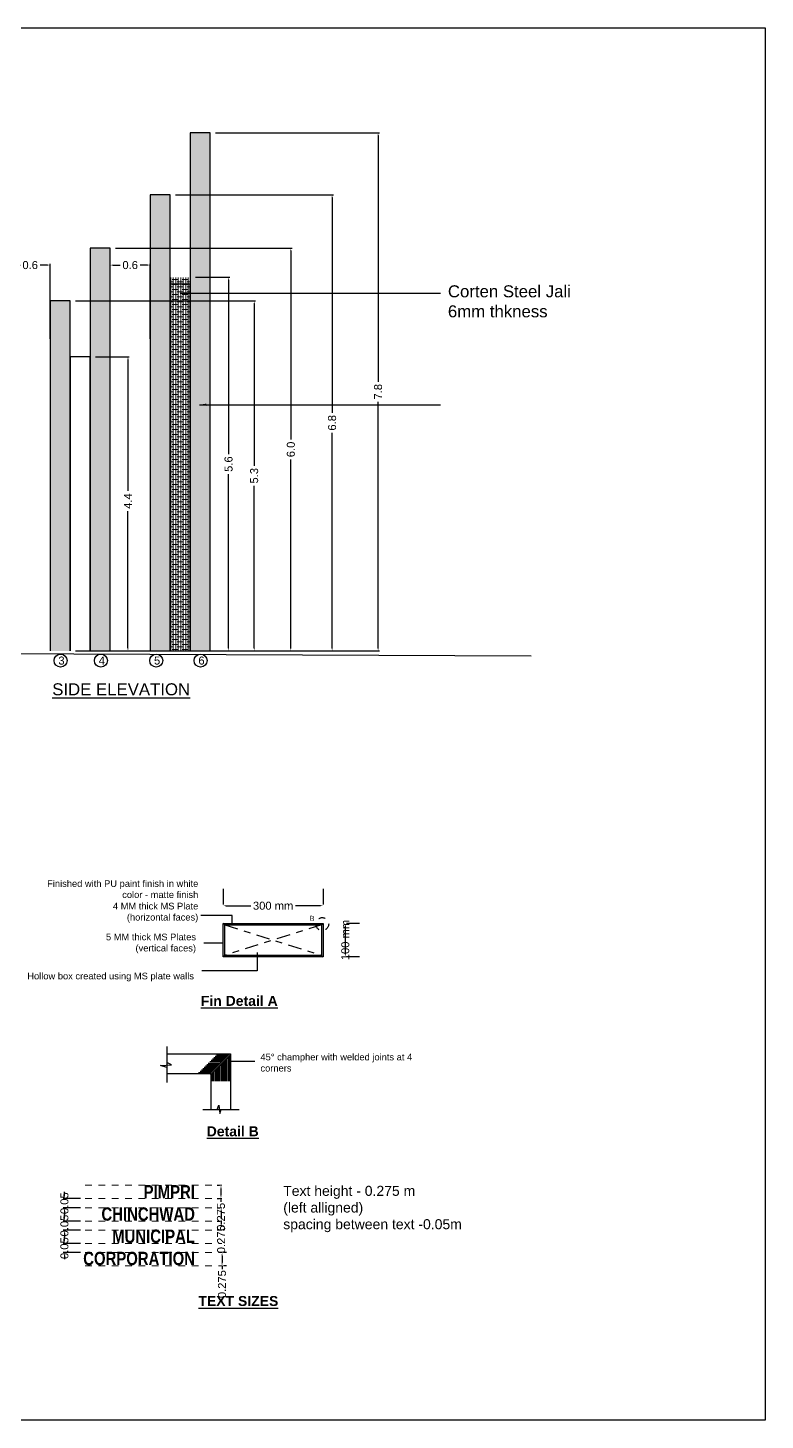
# Model space of a CAD drawing. Header units: metres. Extents: x 6 to 601, y -20 to 118.
# Drawn here: x 66.44 to 77.5, y 3.18 to 24.06 of the extents above; entities that cross this region are included whole.
import ezdxf

# ---------------------------------------------------------------- set-up
doc = ezdxf.new("R2010")
doc.units = ezdxf.units.M
doc.header["$MEASUREMENT"] = 0
for name, pattern in [('ACAD_ISO02W100', [15, 12, -3]), ('DASHDOT', [1, 0.5, -0.25, 0, -0.25]), ('DASHED', [0.75, 0.5, -0.25]), ('DASHED2', [0.375, 0.25, -0.125])]:
    doc.linetypes.add(name, pattern=pattern)
doc.layers.add('grid', color=8, linetype='ACAD_ISO02W100', lineweight=0)
doc.layers.add('PDA_Tactile band', color=250, linetype='Continuous', lineweight=30)
doc.layers.add('HATCH', color=8, linetype='Continuous')
doc.layers.add('ProfileEdges', color=7, linetype='Continuous')
doc.styles.add('AR', font='arial.ttf')
doc.styles.add('ARIAL', font='arialbd.ttf', dxfattribs={"width": 0.8})
doc.styles.add('PDF Arial', font='arial.ttf')
doc.styles.get("Standard").update_dxf_attribs({"font": 'arial.ttf'})
doc.dimstyles.get("Standard").update_dxf_attribs({"dimtxt": 0.18, "dimasz": 0.18, "dimexe": 0.18, "dimexo": 0.0625, "dimgap": 0.09, "dimtad": 0, "dimdec": 4, "dimzin": 0, "dimdsep": 46, "dimtxsty": 'Standard', "dimcen": 0.09, "dimadec": 0, "dimazin": 0, "dimtfac": 1, "dimtdec": 4, "dimtofl": 0, "dimtmove": 0, "dimatfit": 3, "dimfxl": 1, "dimtolj": 1, "dimtzin": 0, "dimarcsym": 0})

# ---------------------------------------------------------------- blocks, each defined once
blk = doc.blocks.new('*D99')
at = {"color": 0, "lineweight": -2, "transparency": 16777216}
for p, q in [((69.369, 11.15), (69.369, 10.918)), ((70.869, 11.15), (70.869, 10.918)), ((69.409, 10.898), (69.785, 10.898)), ((70.829, 10.898), (70.453, 10.898))]:
    blk.add_line(p, q, dxfattribs=at)
at = {"color": 0, "transparency": 16777216}
for points in [[(69.409, 10.905), (69.409, 10.891), (69.369, 10.898)], [(70.829, 10.905), (70.829, 10.891), (70.869, 10.898)]]:
    blk.add_solid(points, dxfattribs=at)
at = {"layer": 'Defpoints', "color": 0, "transparency": 16777216}
for p in [(70.869, 10.898), (69.369, 10.65), (70.869, 10.65)]:
    blk.add_point(p, dxfattribs=at)
at = {"color": 0, "transparency": 16777216, "insert": (70.119, 10.898), "char_height": 0.12, "attachment_point": 5}
blk.add_mtext('\\A1;300 mm', dxfattribs=at)
blk = doc.blocks.new('*D100')
at = {"color": 0, "lineweight": -2, "transparency": 16777216}
for p, q in [((71.202, 10.594), (71.202, 10.174)), ((71.417, 10.634), (71.222, 10.634)), ((71.417, 10.134), (71.222, 10.134))]:
    blk.add_line(p, q, dxfattribs=at)
at = {"color": 0, "transparency": 16777216}
for points in [[(71.196, 10.594), (71.209, 10.594), (71.202, 10.634)], [(71.196, 10.174), (71.209, 10.174), (71.202, 10.134)]]:
    blk.add_solid(points, dxfattribs=at)
at = {"layer": 'Defpoints', "color": 0, "transparency": 16777216}
for p in [(70.917, 10.634), (70.917, 10.134), (71.202, 10.134)]:
    blk.add_point(p, dxfattribs=at)
at = {"color": 0, "transparency": 16777216, "insert": (71.202, 10.384), "char_height": 0.12, "attachment_point": 5, "rotation": 90}
blk.add_mtext('\\A1;100 mm', dxfattribs=at)
blk = doc.blocks.new('*D116')
at = {"color": 0, "lineweight": -2, "transparency": 16777216}
for p, q in [((69.278, 6.706), (69.317, 6.706)), ((69.278, 6.506), (69.317, 6.506)), ((69.337, 6.656), (69.337, 6.556)), ((69.337, 6.506), (69.337, 6.456))]:
    blk.add_line(p, q, dxfattribs=at)
at = {"color": 0, "transparency": 16777216}
for points in [[(69.329, 6.656), (69.345, 6.656), (69.337, 6.706)], [(69.329, 6.556), (69.345, 6.556), (69.337, 6.506)]]:
    blk.add_solid(points, dxfattribs=at)
at = {"layer": 'Defpoints', "color": 0, "transparency": 16777216}
for p in [(69.348, 6.706), (69.337, 6.506), (69.348, 6.506)]:
    blk.add_point(p, dxfattribs=at)
at = {"color": 0, "transparency": 16777216, "insert": (69.337, 6.233), "char_height": 0.12, "attachment_point": 5, "rotation": 90}
blk.add_mtext('\\A1;0.275', dxfattribs=at)
blk = doc.blocks.new('*D117')
at = {"color": 0, "lineweight": -2, "transparency": 16777216}
for p, q in [((69.278, 6.37), (69.32, 6.37)), ((69.34, 6.32), (69.34, 6.22)), ((69.278, 6.17), (69.32, 6.17)), ((69.34, 6.17), (69.34, 6.12))]:
    blk.add_line(p, q, dxfattribs=at)
at = {"color": 0, "transparency": 16777216}
for points in [[(69.331, 6.32), (69.348, 6.32), (69.34, 6.37)], [(69.331, 6.22), (69.348, 6.22), (69.34, 6.17)]]:
    blk.add_solid(points, dxfattribs=at)
at = {"layer": 'Defpoints', "color": 0, "transparency": 16777216}
for p in [(69.348, 6.37), (69.34, 6.17), (69.348, 6.17)]:
    blk.add_point(p, dxfattribs=at)
at = {"color": 0, "transparency": 16777216, "insert": (69.34, 5.897), "char_height": 0.12, "attachment_point": 5, "rotation": 90}
blk.add_mtext('\\A1;0.275', dxfattribs=at)
blk = doc.blocks.new('*D118')
at = {"color": 0, "lineweight": -2, "transparency": 16777216}
for p, q in [((69.353, 5.646), (69.353, 5.546)), ((69.418, 5.696), (69.373, 5.696)), ((69.353, 5.496), (69.353, 5.446)), ((69.418, 5.496), (69.373, 5.496))]:
    blk.add_line(p, q, dxfattribs=at)
at = {"color": 0, "transparency": 16777216}
for points in [[(69.345, 5.646), (69.362, 5.646), (69.353, 5.696)], [(69.345, 5.546), (69.362, 5.546), (69.353, 5.496)]]:
    blk.add_solid(points, dxfattribs=at)
at = {"layer": 'Defpoints', "color": 0, "transparency": 16777216}
for p in [(69.348, 5.696), (69.348, 5.496), (69.353, 5.496)]:
    blk.add_point(p, dxfattribs=at)
at = {"color": 0, "transparency": 16777216, "insert": (69.353, 5.224), "char_height": 0.12, "attachment_point": 5, "rotation": 90}
blk.add_mtext('\\A1;0.275', dxfattribs=at)
blk = doc.blocks.new('*D119')
at = {"color": 0, "lineweight": -2, "transparency": 16777216}
for p, q in [((67.228, 6.506), (66.969, 6.506)), ((66.989, 6.556), (66.989, 6.606)), ((67.228, 6.37), (66.969, 6.37)), ((66.989, 6.32), (66.989, 6.27))]:
    blk.add_line(p, q, dxfattribs=at)
at = {"color": 0, "transparency": 16777216}
for points in [[(66.981, 6.556), (66.997, 6.556), (66.989, 6.506)], [(66.981, 6.32), (66.997, 6.32), (66.989, 6.37)]]:
    blk.add_solid(points, dxfattribs=at)
at = {"layer": 'Defpoints', "color": 0, "transparency": 16777216}
for p in [(66.989, 6.506), (67.298, 6.506), (67.298, 6.37)]:
    blk.add_point(p, dxfattribs=at)
at = {"color": 0, "transparency": 16777216, "insert": (66.989, 6.438), "char_height": 0.12, "attachment_point": 5, "rotation": 90}
blk.add_mtext('\\A1;0.05', dxfattribs=at)
blk = doc.blocks.new('*D101')
at = {"color": 0, "lineweight": -2, "transparency": 16777216}
for p, q in [((66.989, 5.883), (66.989, 5.933)), ((67.228, 5.833), (66.969, 5.833)), ((67.228, 5.696), (66.969, 5.696)), ((66.989, 5.646), (66.989, 5.596))]:
    blk.add_line(p, q, dxfattribs=at)
at = {"color": 0, "transparency": 16777216}
for points in [[(66.981, 5.883), (66.997, 5.883), (66.989, 5.833)], [(66.981, 5.646), (66.997, 5.646), (66.989, 5.696)]]:
    blk.add_solid(points, dxfattribs=at)
at = {"layer": 'Defpoints', "color": 0, "transparency": 16777216}
for p in [(66.989, 5.833), (67.298, 5.833), (67.298, 5.696)]:
    blk.add_point(p, dxfattribs=at)
at = {"color": 0, "transparency": 16777216, "insert": (66.989, 5.764), "char_height": 0.12, "attachment_point": 5, "rotation": 90}
blk.add_mtext('\\A1;0.05', dxfattribs=at)
blk = doc.blocks.new('*D102')
at = {"color": 0, "lineweight": -2, "transparency": 16777216}
for p, q in [((66.989, 6.22), (66.989, 6.27)), ((67.228, 6.17), (66.969, 6.17)), ((67.228, 6.033), (66.969, 6.033)), ((66.989, 5.983), (66.989, 5.933))]:
    blk.add_line(p, q, dxfattribs=at)
at = {"color": 0, "transparency": 16777216}
for points in [[(66.981, 6.22), (66.997, 6.22), (66.989, 6.17)], [(66.981, 5.983), (66.997, 5.983), (66.989, 6.033)]]:
    blk.add_solid(points, dxfattribs=at)
at = {"layer": 'Defpoints', "color": 0, "transparency": 16777216}
for p in [(66.989, 6.17), (67.298, 6.17), (67.298, 6.033)]:
    blk.add_point(p, dxfattribs=at)
at = {"color": 0, "transparency": 16777216, "insert": (66.989, 6.102), "char_height": 0.12, "attachment_point": 5, "rotation": 90}
blk.add_mtext('\\A1;0.05', dxfattribs=at)
blk = doc.blocks.new('*D103')
at = {"color": 0, "linetype": 'DASHED', "lineweight": -2, "ltscale": 10, "transparency": 16777216}
for p, q in [((66.175, 19.397), (66.175, 20.525)), ((66.215, 20.505), (66.326, 20.505)), ((66.735, 20.505), (66.624, 20.505)), ((66.775, 19.397), (66.775, 20.525))]:
    blk.add_line(p, q, dxfattribs=at)
at = {"color": 0, "linetype": 'DASHED', "ltscale": 10, "transparency": 16777216}
for points in [[(66.215, 20.512), (66.215, 20.498), (66.175, 20.505)], [(66.735, 20.512), (66.735, 20.498), (66.775, 20.505)]]:
    blk.add_solid(points, dxfattribs=at)
at = {"layer": 'Defpoints', "color": 0, "linetype": 'DASHED', "ltscale": 10, "transparency": 16777216}
for p in [(66.775, 20.505), (66.175, 19.317), (66.775, 19.317)]:
    blk.add_point(p, dxfattribs=at)
at = {"color": 0, "linetype": 'DASHED', "ltscale": 10, "transparency": 16777216, "insert": (66.475, 20.505), "char_height": 0.12, "attachment_point": 5}
blk.add_mtext('\\A1;0.6', dxfattribs=at)
blk = doc.blocks.new('*D104')
at = {"color": 0, "linetype": 'DASHED', "lineweight": -2, "ltscale": 10, "transparency": 16777216}
for p, q in [((67.675, 19.397), (67.675, 20.525)), ((67.715, 20.505), (67.826, 20.505)), ((68.235, 20.505), (68.124, 20.505)), ((68.275, 19.397), (68.275, 20.525))]:
    blk.add_line(p, q, dxfattribs=at)
at = {"color": 0, "linetype": 'DASHED', "ltscale": 10, "transparency": 16777216}
for points in [[(67.715, 20.512), (67.715, 20.498), (67.675, 20.505)], [(68.235, 20.512), (68.235, 20.498), (68.275, 20.505)]]:
    blk.add_solid(points, dxfattribs=at)
at = {"layer": 'Defpoints', "color": 0, "linetype": 'DASHED', "ltscale": 10, "transparency": 16777216}
for p in [(68.275, 20.505), (67.675, 19.317), (68.275, 19.317)]:
    blk.add_point(p, dxfattribs=at)
at = {"color": 0, "linetype": 'DASHED', "ltscale": 10, "transparency": 16777216, "insert": (67.975, 20.505), "char_height": 0.12, "attachment_point": 5}
blk.add_mtext('\\A1;0.6', dxfattribs=at)
blk = doc.blocks.new('*D108')
at = {"color": 0, "linetype": 'DASHED', "lineweight": -2, "ltscale": 10, "transparency": 16777216}
for p, q in [((69.255, 22.491), (71.714, 22.491)), ((71.694, 22.451), (71.694, 18.755)), ((71.694, 14.76), (71.694, 18.457)), ((69.255, 14.72), (71.714, 14.72))]:
    blk.add_line(p, q, dxfattribs=at)
at = {"color": 0, "linetype": 'DASHED', "ltscale": 10, "transparency": 16777216}
for points in [[(71.687, 22.451), (71.701, 22.451), (71.694, 22.491)], [(71.687, 14.76), (71.701, 14.76), (71.694, 14.72)]]:
    blk.add_solid(points, dxfattribs=at)
at = {"layer": 'Defpoints', "color": 0, "linetype": 'DASHED', "ltscale": 10, "transparency": 16777216}
for p in [(69.175, 22.491), (69.175, 14.72), (71.694, 14.72)]:
    blk.add_point(p, dxfattribs=at)
at = {"color": 0, "linetype": 'DASHED', "ltscale": 10, "transparency": 16777216, "insert": (71.694, 18.606), "char_height": 0.12, "attachment_point": 5, "rotation": 90}
blk.add_mtext('\\A1;7.8', dxfattribs=at)
blk = doc.blocks.new('*D109')
at = {"color": 0, "linetype": 'DASHED', "lineweight": -2, "ltscale": 10, "transparency": 16777216}
for p, q in [((68.655, 21.56), (71.024, 21.56)), ((71.004, 21.52), (71.004, 18.29)), ((71.004, 14.76), (71.004, 17.991)), ((68.655, 14.72), (71.024, 14.72))]:
    blk.add_line(p, q, dxfattribs=at)
at = {"color": 0, "linetype": 'DASHED', "ltscale": 10, "transparency": 16777216}
for points in [[(70.997, 21.52), (71.011, 21.52), (71.004, 21.56)], [(70.997, 14.76), (71.011, 14.76), (71.004, 14.72)]]:
    blk.add_solid(points, dxfattribs=at)
at = {"layer": 'Defpoints', "color": 0, "linetype": 'DASHED', "ltscale": 10, "transparency": 16777216}
for p in [(68.575, 21.56), (68.575, 14.72), (71.004, 14.72)]:
    blk.add_point(p, dxfattribs=at)
at = {"color": 0, "linetype": 'DASHED', "ltscale": 10, "transparency": 16777216, "insert": (71.004, 18.14), "char_height": 0.12, "attachment_point": 5, "rotation": 90}
blk.add_mtext('\\A1;6.8', dxfattribs=at)
blk = doc.blocks.new('*D110')
at = {"color": 0, "linetype": 'DASHED', "lineweight": -2, "ltscale": 10, "transparency": 16777216}
for p, q in [((67.755, 20.761), (70.405, 20.761)), ((70.385, 20.721), (70.385, 17.89)), ((70.385, 14.76), (70.385, 17.591)), ((67.755, 14.72), (70.405, 14.72))]:
    blk.add_line(p, q, dxfattribs=at)
at = {"color": 0, "linetype": 'DASHED', "ltscale": 10, "transparency": 16777216}
for points in [[(70.378, 20.721), (70.391, 20.721), (70.385, 20.761)], [(70.378, 14.76), (70.391, 14.76), (70.385, 14.72)]]:
    blk.add_solid(points, dxfattribs=at)
at = {"layer": 'Defpoints', "color": 0, "linetype": 'DASHED', "ltscale": 10, "transparency": 16777216}
for p in [(67.675, 20.761), (67.675, 14.72), (70.385, 14.72)]:
    blk.add_point(p, dxfattribs=at)
at = {"color": 0, "linetype": 'DASHED', "ltscale": 10, "transparency": 16777216, "insert": (70.385, 17.741), "char_height": 0.12, "attachment_point": 5, "rotation": 90}
blk.add_mtext('\\A1;6.0', dxfattribs=at)
blk = doc.blocks.new('*D111')
at = {"color": 0, "linetype": 'DASHED', "lineweight": -2, "ltscale": 10, "transparency": 16777216}
for p, q in [((67.155, 19.971), (69.855, 19.971)), ((69.835, 19.931), (69.835, 17.495)), ((69.835, 14.76), (69.835, 17.197)), ((67.155, 14.72), (69.855, 14.72))]:
    blk.add_line(p, q, dxfattribs=at)
at = {"color": 0, "linetype": 'DASHED', "ltscale": 10, "transparency": 16777216}
for points in [[(69.829, 19.931), (69.842, 19.931), (69.835, 19.971)], [(69.829, 14.76), (69.842, 14.76), (69.835, 14.72)]]:
    blk.add_solid(points, dxfattribs=at)
at = {"layer": 'Defpoints', "color": 0, "linetype": 'DASHED', "ltscale": 10, "transparency": 16777216}
for p in [(67.075, 19.971), (67.075, 14.72), (69.835, 14.72)]:
    blk.add_point(p, dxfattribs=at)
at = {"color": 0, "linetype": 'DASHED', "ltscale": 10, "transparency": 16777216, "insert": (69.835, 17.346), "char_height": 0.12, "attachment_point": 5, "rotation": 90}
blk.add_mtext('\\A1;5.3', dxfattribs=at)
blk = doc.blocks.new('*D113')
at = {"color": 0, "linetype": 'DASHED', "lineweight": -2, "ltscale": 10, "transparency": 16777216}
for p, q in [((67.455, 19.129), (67.962, 19.129)), ((67.942, 19.089), (67.942, 17.118)), ((67.942, 14.76), (67.942, 16.815)), ((67.455, 14.72), (67.962, 14.72))]:
    blk.add_line(p, q, dxfattribs=at)
at = {"color": 0, "linetype": 'DASHED', "ltscale": 10, "transparency": 16777216}
for points in [[(67.935, 19.089), (67.949, 19.089), (67.942, 19.129)], [(67.935, 14.76), (67.949, 14.76), (67.942, 14.72)]]:
    blk.add_solid(points, dxfattribs=at)
at = {"layer": 'Defpoints', "color": 0, "linetype": 'DASHED', "ltscale": 10, "transparency": 16777216}
for p in [(67.375, 19.129), (67.375, 14.72), (67.942, 14.72)]:
    blk.add_point(p, dxfattribs=at)
at = {"color": 0, "linetype": 'DASHED', "ltscale": 10, "transparency": 16777216, "insert": (67.942, 16.966), "char_height": 0.12, "attachment_point": 5, "rotation": 90}
blk.add_mtext('\\A1;4.4', dxfattribs=at)
blk = doc.blocks.new('*D86')
at = {"color": 0, "linetype": 'DASHED', "lineweight": -2, "ltscale": 10, "transparency": 16777216}
for p, q in [((68.955, 20.322), (69.471, 20.322)), ((69.451, 20.282), (69.451, 17.67)), ((69.451, 14.76), (69.451, 17.372)), ((68.955, 14.72), (69.471, 14.72))]:
    blk.add_line(p, q, dxfattribs=at)
at = {"color": 0, "linetype": 'DASHED', "ltscale": 10, "transparency": 16777216}
for points in [[(69.445, 20.282), (69.458, 20.282), (69.451, 20.322)], [(69.445, 14.76), (69.458, 14.76), (69.451, 14.72)]]:
    blk.add_solid(points, dxfattribs=at)
at = {"layer": 'Defpoints', "color": 0, "linetype": 'DASHED', "ltscale": 10, "transparency": 16777216}
for p in [(68.875, 20.322), (68.875, 14.72), (69.451, 14.72)]:
    blk.add_point(p, dxfattribs=at)
at = {"color": 0, "linetype": 'DASHED', "ltscale": 10, "transparency": 16777216, "insert": (69.451, 17.521), "char_height": 0.12, "attachment_point": 5, "rotation": 90}
blk.add_mtext('\\A1;5.6', dxfattribs=at)

msp = doc.modelspace()

# ---------------------------------------------------------------- hatches: boundary and pattern name
at = {"lineweight": 0, "true_color": 0xc7c8ca, "transparency": 33554559}
h = msp.add_hatch(color=9, dxfattribs=at)
h.dxf.hatch_style = 1
h.paths.add_polyline_path([(68.275, 14.72), (68.575, 14.72), (68.575, 21.56), (68.275, 21.56)])
h.paths.add_polyline_path([(68.875, 14.72), (69.175, 14.72), (69.175, 22.491), (68.875, 22.491)])
h = msp.add_hatch(color=9, dxfattribs=at)
h.dxf.hatch_style = 1
h.paths.add_polyline_path([(66.775, 14.72), (67.075, 14.72), (67.075, 19.971), (66.775, 19.971)])
h.paths.add_polyline_path([(67.375, 14.72), (67.675, 14.72), (67.675, 20.761), (67.375, 20.761)])
at = {"lineweight": 0, "true_color": 0x636466, "transparency": 33554559}
h = msp.add_hatch(dxfattribs=at)
h.set_pattern_fill('ANSI38', color=251, scale=0.3, angle=45)
h.set_pattern_definition([(90, (-10388.552945, -10908.33367), (-0.0375, 0), []), (180, (-10388.552945, -10908.33367), (-0.075, -0.0375), [0.09375, -0.05625])])
h.paths.add_polyline_path([(68.875, 20.32), (68.875, 14.72), (68.575, 14.72), (68.575, 20.32)])
at = {"layer": 'PDA_Tactile band', "true_color": 0x939598}
h = msp.add_hatch(color=252, dxfattribs=at)
h.dxf.hatch_style = 1
h.paths.add_polyline_path([(69.48, 8.663), (69.48, 8.68), (69.463, 8.68), (69.168, 8.385), (69.186, 8.385), (69.185, 8.368)])

# ---------------------------------------------------------------- linework, layer by layer
at = {"lineweight": 30}
for p, q in [((62.948, 14.696), (73.992, 14.645)), ((69.369, 10.634), (70.869, 10.634)), ((69.369, 10.134), (69.369, 10.634)), ((70.869, 10.634), (70.869, 10.134)), ((70.869, 10.134), (69.369, 10.134))]:
    msp.add_line(p, q, dxfattribs=at)
for p, q in [((69.394, 10.614), (69.369, 10.634)), ((69.394, 10.614), (70.844, 10.614)), ((69.394, 10.154), (69.394, 10.614)), ((70.844, 10.614), (70.869, 10.634)), ((70.844, 10.614), (70.844, 10.154)), ((69.369, 10.336), (69.079, 10.336)), ((69.394, 10.154), (69.369, 10.134)), ((70.844, 10.154), (69.394, 10.154)), ((69.879, 10.197), (69.879, 9.924)), ((70.844, 10.154), (70.869, 10.134)), ((69.879, 9.924), (69.051, 9.924)), ((68.524, 8.789), (68.524, 8.246)), ((68.524, 8.68), (69.463, 8.68)), ((69.463, 8.68), (69.168, 8.385)), ((69.48, 8.663), (69.185, 8.368)), ((69.36, 8.576), (69.188, 8.576)), ((69.381, 8.597), (69.209, 8.597)), ((69.401, 8.618), (69.23, 8.618)), ((69.422, 8.638), (69.25, 8.638)), ((69.443, 8.659), (69.271, 8.659)), ((69.396, 8.579), (69.396, 8.266)), ((69.417, 8.6), (69.417, 8.266)), ((69.438, 8.621), (69.438, 8.266)), ((69.459, 8.643), (69.459, 8.266)), ((69.463, 8.68), (69.48, 8.68)), ((69.48, 8.68), (69.48, 8.663)), ((69.48, 8.663), (69.48, 7.841)), ((69.48, 8.567), (69.846, 8.567)), ((68.524, 8.385), (69.168, 8.385)), ((69.174, 8.391), (69.002, 8.391)), ((69.195, 8.411), (69.023, 8.411)), ((69.215, 8.432), (69.044, 8.432)), ((69.236, 8.453), (69.064, 8.453)), ((69.257, 8.473), (69.085, 8.473)), ((69.277, 8.494), (69.106, 8.494)), ((69.298, 8.515), (69.126, 8.515)), ((69.319, 8.535), (69.147, 8.535)), ((69.339, 8.556), (69.168, 8.556)), ((69.168, 8.385), (69.186, 8.385)), ((69.185, 8.368), (69.186, 8.385)), ((69.185, 8.368), (69.185, 7.841)), ((69.206, 8.389), (69.206, 8.266)), ((69.227, 8.41), (69.227, 8.266)), ((69.248, 8.432), (69.248, 8.266)), ((69.269, 8.453), (69.269, 8.266)), ((69.291, 8.474), (69.291, 8.266)), ((69.312, 8.495), (69.312, 8.266)), ((69.333, 8.516), (69.333, 8.266)), ((69.354, 8.537), (69.354, 8.266)), ((69.375, 8.558), (69.375, 8.266)), ((69.066, 7.841), (69.61, 7.841))]:
    msp.add_line(p, q)
at = {"color": 252, "linetype": 'DASHDOT', "ltscale": 0.4, "true_color": 0x939598}
for p, q in [((69.394, 10.614), (70.844, 10.154)), ((70.844, 10.614), (69.394, 10.154))]:
    msp.add_line(p, q, dxfattribs=at)
at = {"color": 252, "linetype": 'DASHED2', "lineweight": 13, "ltscale": 0.3, "true_color": 0x939598}
for p, q in [((67.298, 6.706), (69.348, 6.706)), ((67.298, 6.506), (69.348, 6.506)), ((67.298, 6.37), (69.348, 6.37)), ((67.298, 6.17), (69.348, 6.17)), ((67.298, 6.033), (69.348, 6.033)), ((67.298, 5.833), (69.348, 5.833)), ((67.298, 5.696), (69.348, 5.696)), ((67.298, 5.496), (69.348, 5.496))]:
    msp.add_line(p, q, dxfattribs=at)
for points in [[(69.175, 14.72), (69.175, 22.491), (68.875, 22.491), (68.875, 14.72)], [(68.575, 14.72), (68.575, 21.56), (68.275, 21.56), (68.275, 14.72)], [(67.675, 14.72), (67.675, 20.761), (67.375, 20.761), (67.375, 14.72)], [(67.075, 14.72), (67.075, 19.971), (66.775, 19.971), (66.775, 14.72)], [(69.506, 10.634), (69.506, 10.753), (69.037, 10.753)], [(68.524, 8.475), (68.43, 8.504), (68.594, 8.515), (68.524, 8.547)], [(69.281, 7.841), (69.307, 7.91), (69.322, 7.785), (69.338, 7.841)]]:
    msp.add_lwpolyline(points)
for centre in [(66.931, 14.574), (67.535, 14.574), (68.366, 14.574), (69.031, 14.574)]:
    msp.add_circle(centre, 0.0974)
at = {"color": 1, "linetype": 'DASHED', "lineweight": 25, "ltscale": 0.1}
msp.add_circle((70.856, 10.624), 0.0965, dxfattribs=at)
at = {"layer": 'Defpoints', "color": 1, "lineweight": 30}
msp.add_lwpolyline([(46.436, 24.063), (77.5, 24.063), (77.5, 3.184), (46.436, 3.184)], close=True, dxfattribs=at)
at = {"layer": 'HATCH'}
msp.add_lwpolyline([(67.375, 14.72), (67.375, 19.129), (67.075, 19.129), (67.075, 14.72)], dxfattribs=at)
at = {"layer": 'ProfileEdges', "color": 251, "true_color": 0x636466, "transparency": 33554559}
msp.add_lwpolyline([(68.875, 14.72), (68.875, 20.22), (68.575, 20.22), (68.575, 14.72)], dxfattribs=at)

# ---------------------------------------------------------------- texts
at = {"layer": 'HATCH', "color": 7, "char_height": 0.1, "width": 2.41766, "attachment_point": 7, "style": 'PDF Arial'}
for s, insert in [('\\pxqr;Finished with PU paint finish in white color - matte finish', (66.579, 11.013)), ('\\pxqr;4 MM thick MS Plate\\P(horizontal faces)', (66.579, 10.646)), ('\\pxqr;5 MM thick MS Plates\\P(vertical faces)', (66.545, 10.183)), ('\\pxqr;Hollow box created using MS plate walls', (66.514, 9.764)), ('45%%D champher with welded joints at 4 corners', (69.929, 8.411))]:
    msp.add_mtext(s, dxfattribs=dict(at, insert=insert))
at = {"layer": 'HATCH', "color": 10, "insert": (70.669, 10.672), "char_height": 0.075, "width": 0.99361, "attachment_point": 7, "style": 'PDF Arial'}
msp.add_mtext('B', dxfattribs=at)
at = {"layer": 'ProfileEdges', "attachment_point": 1}
for s, width, gutter_width, insert, char_height, style in [('Corten Steel Jali\\P6mm thkness', 2.76432, 1, (72.741, 20.202), 0.18, 'AR'), ('3', 2.82683, 1, (66.898, 14.635), 0.12, 'AR'), ('4', 2.82683, 1, (67.503, 14.635), 0.12, 'AR'), ('5', 2.82683, 1, (68.333, 14.635), 0.12, 'AR'), ('6', 2.82683, 1, (68.998, 14.635), 0.12, 'AR'), ('{\\LSIDE ELEVATION}', 8.96778, 1, (66.806, 14.234), 0.18, 'AR'), ('\\pxqr;PIMPRI CHINCHWAD MUNICIPAL CORPORATION', 1.84551, 0.909, (67.101, 6.709), 0.2, 'ARIAL'), ('Text height - 0.275 m \\P(left alligned)\\Pspacing between text -0.05m', 2.82683, 1, (70.271, 6.698), 0.15, 'AR')]:
    msp.add_mtext_dynamic_manual_height_columns(s, width=width, gutter_width=gutter_width, heights=[0], dxfattribs=dict(at, insert=insert, char_height=char_height, style=style))
at = {"layer": 'ProfileEdges', "char_height": 0.15, "width": 8.96778, "attachment_point": 1, "style": 'AR'}
for s, insert in [('{\\fArial|b1|i0|c0|p34;\\LFin Detail A}', (69.035, 9.547)), ('{\\fArial|b1|i0|c0|p34;\\L Detail B}', (69.065, 7.591)), ('{\\fArial|b1|i0|c0|p34;\\LTEXT SIZES}', (68.998, 5.046))]:
    msp.add_mtext(s, dxfattribs=dict(at, insert=insert))

# ---------------------------------------------------------------- dimensions: what is measured, and where the dimension line sits
at = {"linetype": 'DASHED', "ltscale": 10}
for base, p1, p2, picture, middle in [((71.694, 14.72), (69.175, 22.491), (69.175, 14.72), '*D108', (71.694, 18.606)), ((71.004, 14.72), (68.575, 21.56), (68.575, 14.72), '*D109', (71.004, 18.14)), ((70.385, 14.72), (67.675, 20.761), (67.675, 14.72), '*D110', (70.385, 17.741)), ((69.451, 14.72), (68.875, 20.322), (68.875, 14.72), '*D86', (69.451, 17.521)), ((69.835, 14.72), (67.075, 19.971), (67.075, 14.72), '*D111', (69.835, 17.346))]:
    dim = msp.add_linear_dim(base=base, p1=p1, p2=p2, angle=90, dimstyle='Standard', override={"dimtxt": 0.12, "dimasz": 0.04, "dimexe": 0.02, "dimexo": 0.08, "dimgap": 0.04, "dimdec": 1, "dimtdec": 1}, dxfattribs=at)
    dim.commit()
    dim.dimension.update_dxf_attribs({"geometry": picture, "text_midpoint": middle})
for base, p1, p2, picture, middle in [((66.775, 20.505), (66.175, 19.317), (66.775, 19.317), '*D103', (66.475, 20.505)), ((68.275, 20.505), (67.675, 19.317), (68.275, 19.317), '*D104', (67.975, 20.505))]:
    dim = msp.add_linear_dim(base=base, p1=p1, p2=p2, dimstyle='Standard', override={"dimtxt": 0.12, "dimasz": 0.04, "dimexe": 0.02, "dimexo": 0.08, "dimgap": 0.04, "dimdec": 1, "dimtdec": 1}, dxfattribs=at)
    dim.commit()
    dim.dimension.update_dxf_attribs({"geometry": picture, "text_midpoint": middle, "dimtype": 160})
dim = msp.add_linear_dim(base=(67.942, 14.72), p1=(67.375, 19.129), p2=(67.375, 14.72), angle=90, dimstyle='Standard', override={"dimtxt": 0.12, "dimasz": 0.04, "dimexe": 0.02, "dimexo": 0.08, "dimgap": 0.04, "dimdec": 1, "dimtdec": 1}, dxfattribs=at)
dim.commit()
dim.dimension.update_dxf_attribs({"geometry": '*D113', "text_midpoint": (67.942, 16.966), "dimtype": 160})
dim = msp.add_linear_dim(base=(70.869, 10.898), p1=(69.369, 10.65), p2=(70.869, 10.65), text='300 mm', dimstyle='Standard', override={"dimtxt": 0.12, "dimasz": 0.04, "dimexe": 0.02, "dimexo": 0.5, "dimgap": 0.04, "dimdec": 1, "dimtdec": 1})
dim.commit()
dim.dimension.update_dxf_attribs({"geometry": '*D99', "text_midpoint": (70.119, 10.898)})
for base, p1, p2, text, override, picture, middle, dimtype in [((71.202, 10.134), (70.917, 10.634), (70.917, 10.134), '100 mm', {"dimtxt": 0.12, "dimasz": 0.04, "dimexe": 0.02, "dimexo": 0.5, "dimgap": 0.04, "dimdec": 1, "dimtdec": 1}, '*D100', (71.202, 10.384), 160), ((66.989, 6.506), (67.298, 6.37), (67.298, 6.506), '0.05', {"dimtxt": 0.12, "dimasz": 0.05, "dimexe": 0.02, "dimexo": 0.07, "dimgap": 0.02, "dimdec": 2}, '*D119', (66.989, 6.438), 161), ((66.989, 6.17), (67.298, 6.033), (67.298, 6.17), '0.05', {"dimtxt": 0.12, "dimasz": 0.05, "dimexe": 0.02, "dimexo": 0.07, "dimgap": 0.02, "dimdec": 2}, '*D102', (66.989, 6.102), 161), ((66.989, 5.833), (67.298, 5.696), (67.298, 5.833), '0.05', {"dimtxt": 0.12, "dimasz": 0.05, "dimexe": 0.02, "dimexo": 0.07, "dimgap": 0.02, "dimdec": 2}, '*D101', (66.989, 5.764), 161)]:
    dim = msp.add_linear_dim(base=base, p1=p1, p2=p2, angle=90, text=text, dimstyle='Standard', override=override)
    dim.commit()
    dim.dimension.update_dxf_attribs({"geometry": picture, "text_midpoint": middle, "dimtype": dimtype})
for base, p1, p2, picture, middle in [((69.337, 6.506), (69.348, 6.706), (69.348, 6.506), '*D116', (69.337, 6.233)), ((69.34, 6.17), (69.348, 6.37), (69.348, 6.17), '*D117', (69.34, 5.897)), ((69.353, 5.496), (69.348, 5.696), (69.348, 5.496), '*D118', (69.353, 5.224))]:
    dim = msp.add_linear_dim(base=base, p1=p1, p2=p2, angle=90, text='0.275', dimstyle='Standard', override={"dimtxt": 0.12, "dimasz": 0.05, "dimexe": 0.02, "dimexo": 0.07, "dimgap": 0.02, "dimdec": 2})
    dim.commit()
    dim.dimension.update_dxf_attribs({"geometry": picture, "text_midpoint": middle})

# ---------------------------------------------------------------- leaders
at = {"layer": 'grid'}
for points in [[(68.723, 20.086), (72.632, 20.086)], [(69.015, 18.411), (72.632, 18.411)]]:
    msp.add_leader(points, dimstyle='Standard', override={"dimtxt": 0.1, "dimasz": 0.1, "dimgap": 0.09, "dimtad": 0, "dimdec": 1, "dimtdec": 1}, dxfattribs=at)

doc.saveas('drawing.dxf')
